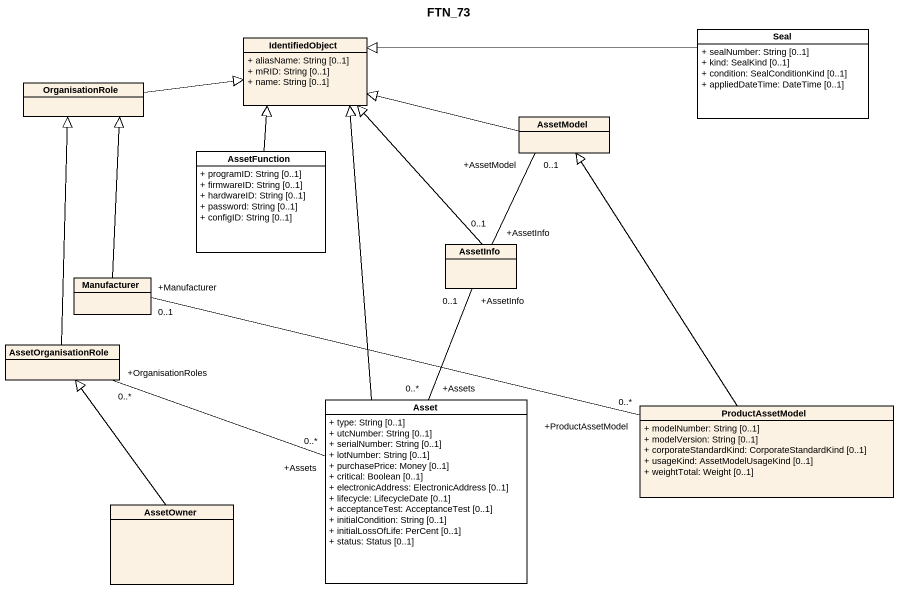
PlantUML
@startuml
title FTN_73
hide circle
hide empty members
skinparam classAttributeIconSize 0
class Seal #FFFFFF {
  + sealNumber: String [0..1]
  + kind: SealKind [0..1]
  + condition: SealConditionKind [0..1]
  + appliedDateTime: DateTime [0..1]
}
class IdentifiedObject {
  + aliasName: String [0..1]
  + mRID: String [0..1]
  + name: String [0..1]
}
class OrganisationRole
class AssetModel
class AssetFunction #FFFFFF {
  + programID: String [0..1]
  + firmwareID: String [0..1]
  + hardwareID: String [0..1]
  + password: String [0..1]
  + configID: String [0..1]
}
class AssetInfo
class Manufacturer
class AssetOrganisationRole
class Asset #FFFFFF {
  + type: String [0..1]
  + utcNumber: String [0..1]
  + serialNumber: String [0..1]
  + lotNumber: String [0..1]
  + purchasePrice: Money [0..1]
  + critical: Boolean [0..1]
  + electronicAddress: ElectronicAddress [0..1]
  + lifecycle: LifecycleDate [0..1]
  + acceptanceTest: AcceptanceTest [0..1]
  + initialCondition: String [0..1]
  + initialLossOfLife: PerCent [0..1]
  + status: Status [0..1]
}
class ProductAssetModel {
  + modelNumber: String [0..1]
  + modelVersion: String [0..1]
  + corporateStandardKind: CorporateStandardKind [0..1]
  + usageKind: AssetModelUsageKind [0..1]
  + weightTotal: Weight [0..1]
}
class AssetOwner
Seal -left-|> IdentifiedObject
OrganisationRole -right-|> IdentifiedObject
AssetModel -left-|> IdentifiedObject
AssetModel "+AssetModel\n0..1" -- "+AssetInfo\n0..1" AssetInfo
AssetFunction -up-|> IdentifiedObject
AssetInfo -up-|> IdentifiedObject
Manufacturer -up-|> OrganisationRole
AssetOrganisationRole -up-|> OrganisationRole
Asset -up-|> IdentifiedObject
Asset "+Assets\n0..*" -up- "+AssetInfo\n0..1" AssetInfo
Asset "+Assets\n0..*" -left- "+OrganisationRoles\n0..*" AssetOrganisationRole
ProductAssetModel -up-|> AssetModel
ProductAssetModel "+ProductAssetModel\n0..*" -left- "+Manufacturer\n0..1" Manufacturer
AssetOwner -up-|> AssetOrganisationRole
@enduml
